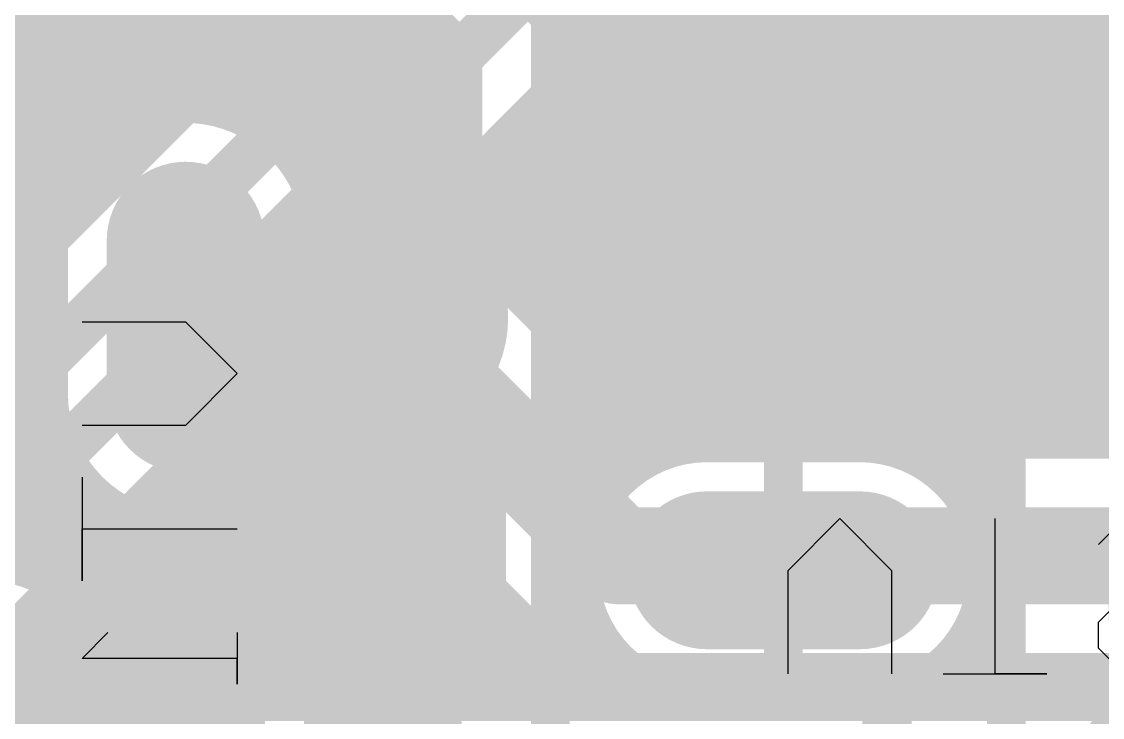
# Model space of a CAD drawing. Header units: millimetres. Extents: x 0.11 to 5.67, y 0.55 to 4.24.
# Drawn here: x 4.2195 to 4.4388, y 1.0745 to 1.2155 of the extents above; entities that cross this region are included whole.
import ezdxf

# ---------------------------------------------------------------- set-up
doc = ezdxf.new("R2010")
doc.units = ezdxf.units.MM
doc.header["$MEASUREMENT"] = 0
for name, color, linetype in [('BottomLayer', 5, 'Continuous'), ('BottomOverlay', 54, 'Continuous'), ('BottomPaste', 16, 'Continuous'), ('BottomSolder', 6, 'Continuous'), ('InternalPlane1', 76, 'Continuous'), ('InternalPlane2', 16, 'Continuous'), ('Mechanical3', 76, 'Continuous'), ('MultiLayer', 9, 'Continuous'), ('TopLayer', 1, 'Continuous'), ('ViaHoleLayer', 16, 'Continuous')]:
    doc.layers.add(name, color=color, linetype=linetype)

# ---------------------------------------------------------------- blocks, each defined once
blk = doc.blocks.new('SOT_23_123__B_56')
at = {"layer": 'BottomLayer', "const_width": 0.0280709}
for points in [[(0.0612519, 0.0413386), (0.0302677, 0.0413386)], [(-0.0297481, 0.0013386), (-0.0607323, 0.0013386)], [(0.0612519, -0.0386614), (0.0302677, -0.0386614)]]:
    blk.add_lwpolyline(points, dxfattribs=at)
at = {"layer": 'BottomLayer', "const_width": 0.0140354}
for points in [[(0.02325, 0.0413386, 1), (0.0372854, 0.0413386, 1)], [(0.0542342, 0.0413386, 1), (0.0682696, 0.0413386, 1)], [(-0.06775, 0.0013386, 1), (-0.0537146, 0.0013386, 1)], [(-0.0367658, 0.0013386, 1), (-0.0227304, 0.0013386, 1)], [(0.02325, -0.0386614, 1), (0.0372854, -0.0386614, 1)], [(0.0542342, -0.0386614, 1), (0.0682696, -0.0386614, 1)]]:
    blk.add_lwpolyline(points, format="xyb", close=True, dxfattribs=at)
at = {"layer": 'BottomOverlay', "const_width": 0.01}
for points in [[(0.0157598, 0.0613386), (-0.0242402, 0.0613386)], [(-0.0242402, 0.0313386), (-0.0242402, 0.0613386)], [(0.0257598, -0.0086614), (0.0257598, 0.0113386)], [(-0.0242402, -0.0586614), (-0.0242402, -0.0286614)], [(0.0157598, -0.0586614), (-0.0242402, -0.0586614)]]:
    blk.add_lwpolyline(points, dxfattribs=at)
at = {"layer": 'BottomOverlay', "const_width": 0.005}
for points in [[(-0.0267402, 0.0613386, 1), (-0.0217402, 0.0613386, 1)], [(-0.0267402, 0.0613386, 1), (-0.0217402, 0.0613386, 1)], [(0.0132598, 0.0613386, 1), (0.0182598, 0.0613386, 1)], [(-0.0267402, 0.0313386, 1), (-0.0217402, 0.0313386, 1)], [(0.0232598, 0.0113386, 1), (0.0282598, 0.0113386, 1)], [(0.0232598, -0.0086614, 1), (0.0282598, -0.0086614, 1)], [(-0.0267402, -0.0286614, 1), (-0.0217402, -0.0286614, 1)], [(-0.0267402, -0.0586614, 1), (-0.0217402, -0.0586614, 1)], [(-0.0267402, -0.0586614, 1), (-0.0217402, -0.0586614, 1)], [(0.0132598, -0.0586614, 1), (0.0182598, -0.0586614, 1)]]:
    blk.add_lwpolyline(points, format="xyb", close=True, dxfattribs=at)
at = {"layer": 'BottomPaste', "const_width": 0.0280709}
for points in [[(0.0612519, 0.0413386), (0.0302677, 0.0413386)], [(-0.0297481, 0.0013386), (-0.0607323, 0.0013386)], [(0.0612519, -0.0386614), (0.0302677, -0.0386614)]]:
    blk.add_lwpolyline(points, dxfattribs=at)
at = {"layer": 'BottomPaste', "const_width": 0.0140354}
for points in [[(0.02325, 0.0413386, 1), (0.0372854, 0.0413386, 1)], [(0.0542342, 0.0413386, 1), (0.0682696, 0.0413386, 1)], [(-0.06775, 0.0013386, 1), (-0.0537146, 0.0013386, 1)], [(-0.0367658, 0.0013386, 1), (-0.0227304, 0.0013386, 1)], [(0.02325, -0.0386614, 1), (0.0372854, -0.0386614, 1)], [(0.0542342, -0.0386614, 1), (0.0682696, -0.0386614, 1)]]:
    blk.add_lwpolyline(points, format="xyb", close=True, dxfattribs=at)
at = {"layer": 'BottomSolder', "const_width": 0.0320079}
for points in [[(0.0612519, 0.0413386), (0.0302677, 0.0413386)], [(-0.0297481, 0.0013386), (-0.0607323, 0.0013386)], [(0.0612519, -0.0386614), (0.0302677, -0.0386614)]]:
    blk.add_lwpolyline(points, dxfattribs=at)
at = {"layer": 'BottomSolder', "const_width": 0.0160039}
for points in [[(0.0222657, 0.0413386, 1), (0.0382697, 0.0413386, 1)], [(0.0532499, 0.0413386, 1), (0.0692539, 0.0413386, 1)], [(-0.0687343, 0.0013386, 1), (-0.0527303, 0.0013386, 1)], [(-0.0377501, 0.0013386, 1), (-0.0217461, 0.0013386, 1)], [(0.0222657, -0.0386614, 1), (0.0382697, -0.0386614, 1)], [(0.0532499, -0.0386614, 1), (0.0692539, -0.0386614, 1)]]:
    blk.add_lwpolyline(points, format="xyb", close=True, dxfattribs=at)
at = {"layer": 'Mechanical3'}
for p, q in [((-0.0442913, 0.0013157), (-0.033796, 0.011811)), ((-0.033796, 0.011811), (-0.0233007, 0.0013157)), ((-0.0023101, -0.0196749), (-0.0023101, 0.011811)), ((0.0186805, 0.011811), (0.0291758, 0.011811)), ((0.0291758, 0.011811), (0.0239282, 0.011811)), ((0.0239282, 0.011811), (0.0239282, -0.0196749)), ((0.0501665, 0.011811), (0.0449188, 0.0065633)), ((0.0606618, 0.011811), (0.0501665, 0.011811)), ((0.0659094, 0.0065633), (0.0606618, 0.011811)), ((0.0449188, 0.0065633), (0.0449188, -0.0144273)), ((0.0659094, -0.0144273), (0.0659094, 0.0065633)), ((-0.0442913, -0.0196749), (-0.0442913, 0.0013157)), ((-0.0233007, 0.0013157), (-0.0233007, -0.0196749)), ((0.0239282, -0.0196749), (0.0186805, -0.0144273)), ((0.0449188, -0.0144273), (0.0501665, -0.0196749)), ((0.0606618, -0.0196749), (0.0659094, -0.0144273)), ((-0.0128054, -0.0196749), (0.0081852, -0.0196749)), ((0.0081852, -0.0196749), (-0.0023101, -0.0196749)), ((0.0501665, -0.0196749), (0.0606618, -0.0196749))]:
    blk.add_line(p, q, dxfattribs=at)
blk = doc.blocks.new('SOT_23_123__B_57')
at = {"layer": 'BottomLayer', "const_width": 0.0280709}
for points in [[(0.0612519, 0.0413386), (0.0302677, 0.0413386)], [(-0.0297481, 0.0013386), (-0.0607323, 0.0013386)], [(0.0612519, -0.0386614), (0.0302677, -0.0386614)]]:
    blk.add_lwpolyline(points, dxfattribs=at)
at = {"layer": 'BottomLayer', "const_width": 0.0140354}
for points in [[(0.02325, 0.0413386, 1), (0.0372854, 0.0413386, 1)], [(0.0542342, 0.0413386, 1), (0.0682696, 0.0413386, 1)], [(-0.06775, 0.0013386, 1), (-0.0537146, 0.0013386, 1)], [(-0.0367658, 0.0013386, 1), (-0.0227304, 0.0013386, 1)], [(0.02325, -0.0386614, 1), (0.0372854, -0.0386614, 1)], [(0.0542342, -0.0386614, 1), (0.0682696, -0.0386614, 1)]]:
    blk.add_lwpolyline(points, format="xyb", close=True, dxfattribs=at)
at = {"layer": 'BottomOverlay', "const_width": 0.01}
for points in [[(-0.0242402, 0.0613386), (0.0157598, 0.0613386)], [(-0.0242402, 0.0313386), (-0.0242402, 0.0613386)], [(0.0257598, -0.0086614), (0.0257598, 0.0113386)], [(-0.0242402, -0.0586614), (-0.0242402, -0.0286614)], [(-0.0242402, -0.0586614), (0.0157598, -0.0586614)]]:
    blk.add_lwpolyline(points, dxfattribs=at)
at = {"layer": 'BottomOverlay', "const_width": 0.005}
for points in [[(-0.0267402, 0.0613386, 1), (-0.0217402, 0.0613386, 1)], [(-0.0267402, 0.0613386, 1), (-0.0217402, 0.0613386, 1)], [(0.0132598, 0.0613386, 1), (0.0182598, 0.0613386, 1)], [(-0.0267402, 0.0313386, 1), (-0.0217402, 0.0313386, 1)], [(0.0232598, 0.0113386, 1), (0.0282598, 0.0113386, 1)], [(0.0232598, -0.0086614, 1), (0.0282598, -0.0086614, 1)], [(-0.0267402, -0.0286614, 1), (-0.0217402, -0.0286614, 1)], [(-0.0267402, -0.0586614, 1), (-0.0217402, -0.0586614, 1)], [(-0.0267402, -0.0586614, 1), (-0.0217402, -0.0586614, 1)], [(0.0132598, -0.0586614, 1), (0.0182598, -0.0586614, 1)]]:
    blk.add_lwpolyline(points, format="xyb", close=True, dxfattribs=at)
at = {"layer": 'BottomPaste', "const_width": 0.0280709}
for points in [[(0.0612519, 0.0413386), (0.0302677, 0.0413386)], [(-0.0297481, 0.0013386), (-0.0607323, 0.0013386)], [(0.0612519, -0.0386614), (0.0302677, -0.0386614)]]:
    blk.add_lwpolyline(points, dxfattribs=at)
at = {"layer": 'BottomPaste', "const_width": 0.0140354}
for points in [[(0.02325, 0.0413386, 1), (0.0372854, 0.0413386, 1)], [(0.0542342, 0.0413386, 1), (0.0682696, 0.0413386, 1)], [(-0.06775, 0.0013386, 1), (-0.0537146, 0.0013386, 1)], [(-0.0367658, 0.0013386, 1), (-0.0227304, 0.0013386, 1)], [(0.02325, -0.0386614, 1), (0.0372854, -0.0386614, 1)], [(0.0542342, -0.0386614, 1), (0.0682696, -0.0386614, 1)]]:
    blk.add_lwpolyline(points, format="xyb", close=True, dxfattribs=at)
at = {"layer": 'BottomSolder', "const_width": 0.0320079}
for points in [[(0.0612519, 0.0413386), (0.0302677, 0.0413386)], [(-0.0297481, 0.0013386), (-0.0607323, 0.0013386)], [(0.0612519, -0.0386614), (0.0302677, -0.0386614)]]:
    blk.add_lwpolyline(points, dxfattribs=at)
at = {"layer": 'BottomSolder', "const_width": 0.0160039}
for points in [[(0.0222657, 0.0413386, 1), (0.0382697, 0.0413386, 1)], [(0.0532499, 0.0413386, 1), (0.0692539, 0.0413386, 1)], [(-0.0687343, 0.0013386, 1), (-0.0527303, 0.0013386, 1)], [(-0.0377501, 0.0013386, 1), (-0.0217461, 0.0013386, 1)], [(0.0222657, -0.0386614, 1), (0.0382697, -0.0386614, 1)], [(0.0532499, -0.0386614, 1), (0.0692539, -0.0386614, 1)]]:
    blk.add_lwpolyline(points, format="xyb", close=True, dxfattribs=at)
at = {"layer": 'Mechanical3'}
for p, q in [((-0.0442913, 0.0013157), (-0.033796, 0.011811)), ((-0.033796, 0.011811), (-0.0233007, 0.0013157)), ((-0.0023101, -0.0196749), (-0.0023101, 0.011811)), ((0.0186805, 0.0065633), (0.0239282, 0.011811)), ((0.0239282, 0.011811), (0.0344235, 0.011811)), ((0.0344235, 0.011811), (0.0396711, 0.0065633)), ((0.0396711, 0.0065633), (0.0396711, -0.0144273)), ((-0.0442913, -0.0196749), (-0.0442913, 0.0013157)), ((-0.0233007, 0.0013157), (-0.0233007, -0.0196749)), ((0.0186805, -0.0091796), (0.0239282, -0.003932)), ((0.0239282, -0.003932), (0.0396711, -0.003932)), ((0.0186805, -0.0144273), (0.0186805, -0.0091796)), ((0.0239282, -0.0196749), (0.0186805, -0.0144273)), ((0.0396711, -0.0144273), (0.0344235, -0.0196749)), ((-0.0128054, -0.0196749), (0.0081852, -0.0196749)), ((0.0081852, -0.0196749), (-0.0023101, -0.0196749)), ((0.0344235, -0.0196749), (0.0239282, -0.0196749))]:
    blk.add_line(p, q, dxfattribs=at)

msp = doc.modelspace()

# ---------------------------------------------------------------- linework, layer by layer
at = {"layer": 'BottomLayer'}
for points, const_width in [([(4.2854331, 1.2578739), (4.3267716, 1.2165354)], 0.007874), ([(4.2729056, 1.2453464), (4.3090551, 1.2091969)], 0.007874), ([(4.0256222, 1.2194841), (4.2987679, 1.2194841)], 0.007874), ([(4.3238229, 1.2194841), (4.4665354, 1.2194841)], 0.007874), ([(4.3267716, 1.0570866), (4.3267716, 1.2165354)], 0.007874), ([(4.0269431, 1.2116101), (4.3066419, 1.2116101)], 0.007874), ([(4.3267716, 1.2116101), (4.4665354, 1.2116101)], 0.007874), ([(4.3090551, 1.1748742), (4.3090551, 1.2091969)], 0.007874), ([(4.0267561, 1.2037361), (4.3090551, 1.2037361)], 0.007874), ([(4.3267716, 1.2037361), (4.4665354, 1.2037361)], 0.007874), ([(4.4343542, 1.167622), (4.4665354, 1.1998032)], 0.007874), ([(4.0250399, 1.1958621), (4.2400523, 1.1958621)], 0.007874), ([(4.2655383, 1.1958621), (4.3090551, 1.1958621)], 0.007874), ([(4.3267716, 1.1958621), (4.4625943, 1.1958621)], 0.007874), ([(4.0215787, 1.1879881), (4.2306652, 1.1879881)], 0.007874), ([(4.2749254, 1.1879881), (4.3090551, 1.1879881)], 0.007874), ([(4.3267716, 1.1879881), (4.4547203, 1.1879881)], 0.007874), ([(4.0157847, 1.1801141), (4.2264685, 1.1801141)], 0.007874), ([(4.2791221, 1.1801141), (4.28528, 1.1801141)], 0.007874), ([(4.2993656, 1.1801141), (4.3090551, 1.1801141)], 0.007874), ([(4.3267716, 1.1801141), (4.4468463, 1.1801141)], 0.007874), ([(4.279416, 1.1792008), (4.2826427, 1.1792008)], 0.007874), ([(4.0057703, 1.1722401), (4.2250022, 1.1722401)], 0.007874), ([(4.2249803, 1.1401536), (4.2249803, 1.1711378)], 0.007874), ([(4.3267716, 1.1722401), (4.4389723, 1.1722401)], 0.007874), ([(3.9477998, 1.1643661), (4.2249803, 1.1643661)], 0.007874), ([(4.3267716, 1.1643661), (4.4302651, 1.1643661)], 0.007874), ([(4.2527953, 1.1556457), (4.2528622, 1.1555788)], 0.019685), ([(4.2528622, 1.1555788), (4.2922558, 1.1555788)], 0.019685), ([(4.2922558, 1.1555788), (4.2923228, 1.1555118)], 0.019685), ([(4.4192913, 1.1525591), (4.4262678, 1.1595356)], 0.007874), ([(3.9478348, 1.1564921), (4.2249803, 1.1564921)], 0.007874), ([(4.3267716, 1.1564921), (4.4232243, 1.1564921)], 0.007874), ([(4.4192913, 1.0521653), (4.4192913, 1.1525591)], 0.007874), ([(3.9478348, 1.1486181), (4.2249803, 1.1486181)], 0.007874), ([(4.3267716, 1.1486181), (4.4192913, 1.1486181)], 0.007874), ([(3.9478348, 1.1407441), (4.2249803, 1.1407441)], 0.007874), ([(4.3267716, 1.1407441), (4.4192913, 1.1407441)], 0.007874), ([(4.3090551, 1.1027053), (4.3090551, 1.1361494)], 0.007874), ([(3.9478348, 1.1328701), (4.2259508, 1.1328701)], 0.007874), ([(4.3042487, 1.1328701), (4.3090551, 1.1328701)], 0.007874), ([(4.3267716, 1.1328701), (4.4192913, 1.1328701)], 0.007874), ([(4.3585591, 1.1301772), (4.3895433, 1.1301772)], 0.007874), ([(4.3740512, 1.1043307), (4.3740512, 1.1262401)], 0.007874), ([(3.9476424, 1.1249961), (4.2294731, 1.1249961)], 0.007874), ([(4.2761175, 1.1249961), (4.3090551, 1.1249961)], 0.007874), ([(4.3267716, 1.1249961), (4.3430355, 1.1249961)], 0.007874), ([(4.4050669, 1.1249961), (4.4192913, 1.1249961)], 0.007874), ([(3.9456933, 1.1171221), (4.2371997, 1.1171221)], 0.007874), ([(4.2683909, 1.1171221), (4.3090551, 1.1171221)], 0.007874), ([(4.3267716, 1.1171221), (4.3360998, 1.1171221)], 0.007874), ([(4.4120026, 1.1171221), (4.4192913, 1.1171221)], 0.007874), ([(3.9411768, 1.1092481), (4.3090551, 1.1092481)], 0.007874), ([(4.3267716, 1.1092481), (4.3331847, 1.1092481)], 0.007874), ([(4.4149177, 1.1092481), (4.4192913, 1.1092481)], 0.007874), ([(4.3366497, 1.1043307), (4.3740512, 1.1043307)], 0.007874), ([(4.3740512, 1.1043307), (4.4114527, 1.1043307)], 0.007874), ([(4.3740512, 1.0824213), (4.3740512, 1.1043307)], 0.007874), ([(4.2275283, 1.1013741), (4.2748316, 1.1013741)], 0.007874), ([(4.3267716, 1.1013741), (4.3328823, 1.1013741)], 0.007874), ([(4.4152201, 1.1013741), (4.4192913, 1.1013741)], 0.007874), ([(4.2349197, 1.0935001), (4.2684002, 1.0935001)], 0.007874), ([(4.3267716, 1.0935001), (4.3350913, 1.0935001)], 0.007874), ([(4.4130111, 1.0935001), (4.4192913, 1.0935001)], 0.007874), ([(4.2380524, 1.0856261), (4.2655271, 1.0856261)], 0.007874), ([(4.3267716, 1.0856261), (4.3407215, 1.0856261)], 0.007874), ([(4.4073809, 1.0856261), (4.4192913, 1.0856261)], 0.007874), ([(4.2386418, 1.0491536), (4.2386418, 1.0801378)], 0.007874), ([(4.2649803, 1.0491536), (4.2649803, 1.0801378)], 0.007874), ([(4.2386418, 1.0777521), (4.2649803, 1.0777521)], 0.007874), ([(4.3267716, 1.0777521), (4.4192913, 1.0777521)], 0.007874), ([(4.3585591, 1.0784842), (4.3895433, 1.0784842)], 0.007874)]:
    msp.add_lwpolyline(points, dxfattribs=dict(at, const_width=const_width))
for points, const_width in [([(4.2967994, 1.2194841, 1), (4.3007364, 1.2194841, 1)], 0.003937), ([(4.3218544, 1.2194841, 1), (4.3257914, 1.2194841, 1)], 0.003937), ([(4.3248031, 1.2165354, 1), (4.3287401, 1.2165354, 1)], 0.003937), ([(4.3248031, 1.2165354, 1), (4.3287401, 1.2165354, 1)], 0.003937), ([(4.3046734, 1.2116101, 1), (4.3086104, 1.2116101, 1)], 0.003937), ([(4.3248031, 1.2116101, 1), (4.3287401, 1.2116101, 1)], 0.003937), ([(4.3070866, 1.2091969, 1), (4.3110236, 1.2091969, 1)], 0.003937), ([(4.3070866, 1.2091969, 1), (4.3110236, 1.2091969, 1)], 0.003937), ([(4.3070866, 1.2037361, 1), (4.3110236, 1.2037361, 1)], 0.003937), ([(4.3248031, 1.2037361, 1), (4.3287401, 1.2037361, 1)], 0.003937), ([(4.2380838, 1.1958621, 1), (4.2420208, 1.1958621, 1)], 0.003937), ([(4.2635698, 1.1958621, 1), (4.2675068, 1.1958621, 1)], 0.003937), ([(4.3070866, 1.1958621, 1), (4.3110236, 1.1958621, 1)], 0.003937), ([(4.3248031, 1.1958621, 1), (4.3287401, 1.1958621, 1)], 0.003937), ([(4.2286967, 1.1879881, 1), (4.2326337, 1.1879881, 1)], 0.003937), ([(4.2729569, 1.1879881, 1), (4.2768939, 1.1879881, 1)], 0.003937), ([(4.3070866, 1.1879881, 1), (4.3110236, 1.1879881, 1)], 0.003937), ([(4.3248031, 1.1879881, 1), (4.3287401, 1.1879881, 1)], 0.003937), ([(4.2245, 1.1801141, 1), (4.228437, 1.1801141, 1)], 0.003937), ([(4.2771536, 1.1801141, 1), (4.2810906, 1.1801141, 1)], 0.003937), ([(4.2833115, 1.1801141, 1), (4.2872485, 1.1801141, 1)], 0.003937), ([(4.2973971, 1.1801141, 1), (4.3013341, 1.1801141, 1)], 0.003937), ([(4.3070866, 1.1801141, 1), (4.3110236, 1.1801141, 1)], 0.003937), ([(4.3248031, 1.1801141, 1), (4.3287401, 1.1801141, 1)], 0.003937), ([(4.2774475, 1.1792008, 1), (4.2813845, 1.1792008, 1)], 0.003937), ([(4.2774475, 1.1792008, 1), (4.2813845, 1.1792008, 1)], 0.003937), ([(4.2806742, 1.1792008, 1), (4.2846112, 1.1792008, 1)], 0.003937), ([(4.2806742, 1.1792008, 1), (4.2846112, 1.1792008, 1)], 0.003937), ([(4.3070866, 1.1748742, 1), (4.3110236, 1.1748742, 1)], 0.003937), ([(4.3070866, 1.1748742, 1), (4.3110236, 1.1748742, 1)], 0.003937), ([(4.2230118, 1.1711378, 1), (4.2269488, 1.1711378, 1)], 0.003937), ([(4.2230118, 1.1711378, 1), (4.2269488, 1.1711378, 1)], 0.003937), ([(4.2230337, 1.1722401, 1), (4.2269707, 1.1722401, 1)], 0.003937), ([(4.3248031, 1.1722401, 1), (4.3287401, 1.1722401, 1)], 0.003937), ([(4.4370038, 1.1722401, 1), (4.4409408, 1.1722401, 1)], 0.003937), ([(4.4323857, 1.167622, 1), (4.4363227, 1.167622, 1)], 0.003937), ([(4.4323857, 1.167622, 1), (4.4363227, 1.167622, 1)], 0.003937), ([(4.2230118, 1.1643661, 1), (4.2269488, 1.1643661, 1)], 0.003937), ([(4.2864173, 1.1555118, 1), (4.2982283, 1.1555118, 1)], 0.011811), ([(4.3248031, 1.1643661, 1), (4.3287401, 1.1643661, 1)], 0.003937), ([(4.4282966, 1.1643661, 1), (4.4322336, 1.1643661, 1)], 0.003937), ([(4.2478741, 1.1556457, 1), (4.2577165, 1.1556457, 1)], 0.0098425), ([(4.247941, 1.1555788, 1), (4.2577834, 1.1555788, 1)], 0.0098425), ([(4.247941, 1.1555788, 1), (4.2577834, 1.1555788, 1)], 0.0098425), ([(4.2873346, 1.1555788, 1), (4.297177, 1.1555788, 1)], 0.0098425), ([(4.2873346, 1.1555788, 1), (4.297177, 1.1555788, 1)], 0.0098425), ([(4.2874016, 1.1555118, 1), (4.297244, 1.1555118, 1)], 0.0098425), ([(4.4242993, 1.1595356, 1), (4.4282363, 1.1595356, 1)], 0.003937), ([(4.4242993, 1.1595356, 1), (4.4282363, 1.1595356, 1)], 0.003937), ([(4.2230118, 1.1564921, 1), (4.2269488, 1.1564921, 1)], 0.003937), ([(4.3248031, 1.1564921, 1), (4.3287401, 1.1564921, 1)], 0.003937), ([(4.4212558, 1.1564921, 1), (4.4251928, 1.1564921, 1)], 0.003937), ([(4.4173228, 1.1525591, 1), (4.4212598, 1.1525591, 1)], 0.003937), ([(4.4173228, 1.1525591, 1), (4.4212598, 1.1525591, 1)], 0.003937), ([(4.2230118, 1.1486181, 1), (4.2269488, 1.1486181, 1)], 0.003937), ([(4.3248031, 1.1486181, 1), (4.3287401, 1.1486181, 1)], 0.003937), ([(4.4173228, 1.1486181, 1), (4.4212598, 1.1486181, 1)], 0.003937), ([(4.2230118, 1.1407441, 1), (4.2269488, 1.1407441, 1)], 0.003937), ([(4.3248031, 1.1407441, 1), (4.3287401, 1.1407441, 1)], 0.003937), ([(4.4173228, 1.1407441, 1), (4.4212598, 1.1407441, 1)], 0.003937), ([(4.2230118, 1.1401536, 1), (4.2269488, 1.1401536, 1)], 0.003937), ([(4.2230118, 1.1401536, 1), (4.2269488, 1.1401536, 1)], 0.003937), ([(4.3070866, 1.1361494, 1), (4.3110236, 1.1361494, 1)], 0.003937), ([(4.3070866, 1.1361494, 1), (4.3110236, 1.1361494, 1)], 0.003937), ([(4.2239823, 1.1328701, 1), (4.2279193, 1.1328701, 1)], 0.003937), ([(4.2774066, 1.1319568, 1), (4.2813436, 1.1319568, 1)], 0.003937), ([(4.2803525, 1.1319568, 1), (4.2842895, 1.1319568, 1)], 0.003937), ([(4.3022802, 1.1328701, 1), (4.3062172, 1.1328701, 1)], 0.003937), ([(4.3070866, 1.1328701, 1), (4.3110236, 1.1328701, 1)], 0.003937), ([(4.3248031, 1.1328701, 1), (4.3287401, 1.1328701, 1)], 0.003937), ([(4.4173228, 1.1328701, 1), (4.4212598, 1.1328701, 1)], 0.003937), ([(4.3565906, 1.1301772, 1), (4.3605276, 1.1301772, 1)], 0.003937), ([(4.3565906, 1.1301772, 1), (4.3605276, 1.1301772, 1)], 0.003937), ([(4.3875748, 1.1301772, 1), (4.3915118, 1.1301772, 1)], 0.003937), ([(4.3875748, 1.1301772, 1), (4.3915118, 1.1301772, 1)], 0.003937), ([(4.3720827, 1.1262401, 1), (4.3760197, 1.1262401, 1)], 0.003937), ([(4.2275046, 1.1249961, 1), (4.2314416, 1.1249961, 1)], 0.003937), ([(4.274149, 1.1249961, 1), (4.278086, 1.1249961, 1)], 0.003937), ([(4.3070866, 1.1249961, 1), (4.3110236, 1.1249961, 1)], 0.003937), ([(4.3248031, 1.1249961, 1), (4.3287401, 1.1249961, 1)], 0.003937), ([(4.341067, 1.1249961, 1), (4.345004, 1.1249961, 1)], 0.003937), ([(4.4030984, 1.1249961, 1), (4.4070354, 1.1249961, 1)], 0.003937), ([(4.4173228, 1.1249961, 1), (4.4212598, 1.1249961, 1)], 0.003937), ([(4.2352312, 1.1171221, 1), (4.2391682, 1.1171221, 1)], 0.003937), ([(4.2664224, 1.1171221, 1), (4.2703594, 1.1171221, 1)], 0.003937), ([(4.3070866, 1.1171221, 1), (4.3110236, 1.1171221, 1)], 0.003937), ([(4.3248031, 1.1171221, 1), (4.3287401, 1.1171221, 1)], 0.003937), ([(4.3341313, 1.1171221, 1), (4.3380683, 1.1171221, 1)], 0.003937), ([(4.4100341, 1.1171221, 1), (4.4139711, 1.1171221, 1)], 0.003937), ([(4.4173228, 1.1171221, 1), (4.4212598, 1.1171221, 1)], 0.003937), ([(4.3070866, 1.1092481, 1), (4.3110236, 1.1092481, 1)], 0.003937), ([(4.3248031, 1.1092481, 1), (4.3287401, 1.1092481, 1)], 0.003937), ([(4.3312162, 1.1092481, 1), (4.3351532, 1.1092481, 1)], 0.003937), ([(4.4129492, 1.1092481, 1), (4.4168862, 1.1092481, 1)], 0.003937), ([(4.4173228, 1.1092481, 1), (4.4212598, 1.1092481, 1)], 0.003937), ([(4.3346812, 1.1043307, 1), (4.3386182, 1.1043307, 1)], 0.003937), ([(4.3720827, 1.1043307, 1), (4.3760197, 1.1043307, 1)], 0.003937), ([(4.3720827, 1.1043307, 1), (4.3760197, 1.1043307, 1)], 0.003937), ([(4.3720827, 1.1043307, 1), (4.3760197, 1.1043307, 1)], 0.003937), ([(4.3720827, 1.1043307, 1), (4.3760197, 1.1043307, 1)], 0.003937), ([(4.4094842, 1.1043307, 1), (4.4134212, 1.1043307, 1)], 0.003937), ([(4.4134213, 1.1043307, 1), (4.4173583, 1.1043307, 1)], 0.003937), ([(4.4134213, 1.1043307, 1), (4.4173583, 1.1043307, 1)], 0.003937), ([(4.2255598, 1.1013741, 1), (4.2294968, 1.1013741, 1)], 0.003937), ([(4.2728631, 1.1013741, 1), (4.2768001, 1.1013741, 1)], 0.003937), ([(4.3070866, 1.1027053, 1), (4.3110236, 1.1027053, 1)], 0.003937), ([(4.3070866, 1.1027053, 1), (4.3110236, 1.1027053, 1)], 0.003937), ([(4.3248031, 1.1013741, 1), (4.3287401, 1.1013741, 1)], 0.003937), ([(4.3309138, 1.1013741, 1), (4.3348508, 1.1013741, 1)], 0.003937), ([(4.4132516, 1.1013741, 1), (4.4171886, 1.1013741, 1)], 0.003937), ([(4.4173228, 1.1013741, 1), (4.4212598, 1.1013741, 1)], 0.003937), ([(4.2329512, 1.0935001, 1), (4.2368882, 1.0935001, 1)], 0.003937), ([(4.2664317, 1.0935001, 1), (4.2703687, 1.0935001, 1)], 0.003937), ([(4.3248031, 1.0935001, 1), (4.3287401, 1.0935001, 1)], 0.003937), ([(4.3331228, 1.0935001, 1), (4.3370598, 1.0935001, 1)], 0.003937), ([(4.4110426, 1.0935001, 1), (4.4149796, 1.0935001, 1)], 0.003937), ([(4.4173228, 1.0935001, 1), (4.4212598, 1.0935001, 1)], 0.003937), ([(4.2360839, 1.0856261, 1), (4.2400209, 1.0856261, 1)], 0.003937), ([(4.2635586, 1.0856261, 1), (4.2674956, 1.0856261, 1)], 0.003937), ([(4.3248031, 1.0856261, 1), (4.3287401, 1.0856261, 1)], 0.003937), ([(4.338753, 1.0856261, 1), (4.34269, 1.0856261, 1)], 0.003937), ([(4.4054124, 1.0856261, 1), (4.4093494, 1.0856261, 1)], 0.003937), ([(4.4173228, 1.0856261, 1), (4.4212598, 1.0856261, 1)], 0.003937), ([(4.3720827, 1.0824213, 1), (4.3760197, 1.0824213, 1)], 0.003937), ([(4.2366733, 1.0801378, 1), (4.2406103, 1.0801378, 1)], 0.003937), ([(4.2366733, 1.0801378, 1), (4.2406103, 1.0801378, 1)], 0.003937), ([(4.2630118, 1.0801378, 1), (4.2669488, 1.0801378, 1)], 0.003937), ([(4.2630118, 1.0801378, 1), (4.2669488, 1.0801378, 1)], 0.003937), ([(4.2366733, 1.0777521, 1), (4.2406103, 1.0777521, 1)], 0.003937), ([(4.2630118, 1.0777521, 1), (4.2669488, 1.0777521, 1)], 0.003937), ([(4.3248031, 1.0777521, 1), (4.3287401, 1.0777521, 1)], 0.003937), ([(4.3565906, 1.0784842, 1), (4.3605276, 1.0784842, 1)], 0.003937), ([(4.3565906, 1.0784842, 1), (4.3605276, 1.0784842, 1)], 0.003937), ([(4.3875748, 1.0784842, 1), (4.3915118, 1.0784842, 1)], 0.003937), ([(4.3875748, 1.0784842, 1), (4.3915118, 1.0784842, 1)], 0.003937), ([(4.4173228, 1.0777521, 1), (4.4212598, 1.0777521, 1)], 0.003937), ([(4.2372047, 1.0629921, 1), (4.2490157, 1.0629921, 1)], 0.011811)]:
    msp.add_lwpolyline(points, format="xyb", close=True, dxfattribs=dict(at, const_width=const_width))
at = {"layer": 'BottomLayer', "const_width": 0.007874}
for points in [[(4.2249803, 1.1711378, -0.8627905250841035), (4.279416, 1.1792008)], [(4.2826427, 1.1792008, -0.2823069271963904), (4.3090551, 1.1748742)], [(4.4262678, 1.1595356, -0.1038957654066083), (4.4343542, 1.167622)], [(4.2793751, 1.1319568, -0.8605993025297385), (4.2249803, 1.1401536)], [(4.3090551, 1.1361494, -0.2859858606660851), (4.282321, 1.1319568)], [(4.3585591, 1.0784842, -0.9999999999999999), (4.3585591, 1.1301772)], [(4.3895433, 1.1301772, -0.4142135623730951), (4.4153898, 1.1043307)], [(4.2649803, 1.0801378, -0.611436682462973), (4.3090551, 1.1027053)], [(4.1869488, 1.0801378, -0.9999999999999999), (4.2386418, 1.0801378)], [(4.4153898, 1.1043307, -0.4142135623730951), (4.3895433, 1.0784842)]]:
    msp.add_lwpolyline(points, format="xyb", dxfattribs=at)
at = {"layer": 'InternalPlane1', "const_width": 0.0259055}
msp.add_lwpolyline([(4.2793701, 1.1555118, 1), (4.3052755, 1.1555118, 1)], format="xyb", close=True, dxfattribs=at)
at = {"layer": 'InternalPlane2', "const_width": 0.0259055}
for points in [[(4.2793701, 1.1555118, 1), (4.3052755, 1.1555118, 1)], [(4.2301575, 1.0629921, 1), (4.2560629, 1.0629921, 1)]]:
    msp.add_lwpolyline(points, format="xyb", close=True, dxfattribs=at)
at = {"layer": 'MultiLayer', "const_width": 0.011811}
for points in [[(4.2864173, 1.1555118, 1), (4.2982283, 1.1555118, 1)], [(4.2372047, 1.0629921, 1), (4.2490157, 1.0629921, 1)]]:
    msp.add_lwpolyline(points, format="xyb", close=True, dxfattribs=at)
at = {"layer": 'TopLayer'}
for points, const_width in [([(4.1656869, 1.0659449), (4.8523622, 1.7526202)], 0.0098425), ([(4.1518255, 1.0994095), (4.7992126, 1.7467966)], 0.0098425), ([(4.1591639, 1.0816929), (4.8238189, 1.7463479)], 0.0098425), ([(4.1453025, 1.1151575), (4.7726378, 1.7424928)], 0.0098425), ([(4.1387795, 1.1309055), (4.7411418, 1.7332678)], 0.0098425), ([(4.3043099, 1.1781211), (4.7800448, 1.653856)], 0.007874), ([(4.3456729, 1.2194841), (4.7795276, 1.2194841)], 0.007874), ([(4.3377989, 1.2116101), (4.7795276, 1.2116101)], 0.007874), ([(4.3299249, 1.2037361), (4.7795276, 1.2037361)], 0.007874), ([(4.3220509, 1.1958621), (4.7795276, 1.1958621)], 0.007874), ([(4.3141769, 1.1879881), (4.7795276, 1.1879881)], 0.007874), ([(4.3063029, 1.1801141), (4.7795276, 1.1801141)], 0.007874), ([(4.3116887, 1.1722401), (4.7795276, 1.1722401)], 0.007874), ([(4.3159857, 1.1652555), (4.3503357, 1.1309055)], 0.007874), ([(4.3168751, 1.1643661), (4.7795276, 1.1643661)], 0.007874), ([(4.2923228, 1.1555118), (4.3405511, 1.1072835)], 0.019685), ([(4.3247491, 1.1564921), (4.7795276, 1.1564921)], 0.007874), ([(4.3326231, 1.1486181), (4.7805422, 1.1486181)], 0.007874), ([(4.1789103, 1.0527215), (4.2697135, 1.1435247)], 0.007874), ([(4.2669329, 1.1407441), (4.2714233, 1.1407441)], 0.007874), ([(4.3404971, 1.1407441), (4.7859726, 1.1407441)], 0.007874), ([(4.2590589, 1.1328701), (4.2803969, 1.1328701)], 0.007874), ([(4.2825791, 1.1318489), (4.3238478, 1.0905802)], 0.007874), ([(4.3483711, 1.1328701), (4.4651044, 1.1328701)], 0.007874), ([(4.3503357, 1.1309055), (4.4557087, 1.1309055)], 0.007874), ([(4.2511849, 1.1249961), (4.2894319, 1.1249961)], 0.007874), ([(4.2433109, 1.1171221), (4.2973059, 1.1171221)], 0.007874), ([(4.3405511, 1.1072835), (4.4655512, 1.1072835)], 0.019685), ([(4.2354369, 1.1092481), (4.3051799, 1.1092481)], 0.007874), ([(4.2275629, 1.1013741), (4.3130539, 1.1013741)], 0.007874), ([(4.2196889, 1.0935001), (4.3209279, 1.0935001)], 0.007874), ([(4.2118149, 1.0856261), (4.3311195, 1.0856261)], 0.007874), ([(4.3405511, 1.0836615), (4.4557087, 1.0836615)], 0.007874), ([(4.2039409, 1.0777521), (4.606811, 1.0777521)], 0.007874)]:
    msp.add_lwpolyline(points, dxfattribs=dict(at, const_width=const_width))
for points, const_width in [([(4.3437044, 1.2194841, 1), (4.3476414, 1.2194841, 1)], 0.003937), ([(4.3358304, 1.2116101, 1), (4.3397674, 1.2116101, 1)], 0.003937), ([(4.3279564, 1.2037361, 1), (4.3318934, 1.2037361, 1)], 0.003937), ([(4.3200824, 1.1958621, 1), (4.3240194, 1.1958621, 1)], 0.003937), ([(4.3122084, 1.1879881, 1), (4.3161454, 1.1879881, 1)], 0.003937), ([(4.3043344, 1.1801141, 1), (4.3082714, 1.1801141, 1)], 0.003937), ([(4.3023414, 1.1781211, 1), (4.3062784, 1.1781211, 1)], 0.003937), ([(4.3023414, 1.1781211, 1), (4.3062784, 1.1781211, 1)], 0.003937), ([(4.3097202, 1.1722401, 1), (4.3136572, 1.1722401, 1)], 0.003937), ([(4.3140172, 1.1652555, 1), (4.3179542, 1.1652555, 1)], 0.003937), ([(4.3140172, 1.1652555, 1), (4.3179542, 1.1652555, 1)], 0.003937), ([(4.2864173, 1.1555118, 1), (4.2982283, 1.1555118, 1)], 0.011811), ([(4.3149066, 1.1643661, 1), (4.3188436, 1.1643661, 1)], 0.003937), ([(4.2874016, 1.1555118, 1), (4.297244, 1.1555118, 1)], 0.0098425), ([(4.3227806, 1.1564921, 1), (4.3267176, 1.1564921, 1)], 0.003937), ([(4.3306546, 1.1486181, 1), (4.3345916, 1.1486181, 1)], 0.003937), ([(4.267745, 1.1435247, 1), (4.271682, 1.1435247, 1)], 0.003937), ([(4.267745, 1.1435247, 1), (4.271682, 1.1435247, 1)], 0.003937), ([(4.2649644, 1.1407441, 1), (4.2689014, 1.1407441, 1)], 0.003937), ([(4.2694548, 1.1407441, 1), (4.2733918, 1.1407441, 1)], 0.003937), ([(4.3385286, 1.1407441, 1), (4.3424656, 1.1407441, 1)], 0.003937), ([(4.2570904, 1.1328701, 1), (4.2610274, 1.1328701, 1)], 0.003937), ([(4.2784284, 1.1328701, 1), (4.2823654, 1.1328701, 1)], 0.003937), ([(4.2806106, 1.1318489, 1), (4.2845476, 1.1318489, 1)], 0.003937), ([(4.2806106, 1.1318489, 1), (4.2845476, 1.1318489, 1)], 0.003937), ([(4.3464026, 1.1328701, 1), (4.3503396, 1.1328701, 1)], 0.003937), ([(4.3483672, 1.1309055, 1), (4.3523042, 1.1309055, 1)], 0.003937), ([(4.3483672, 1.1309055, 1), (4.3523042, 1.1309055, 1)], 0.003937), ([(4.2492164, 1.1249961, 1), (4.2531534, 1.1249961, 1)], 0.003937), ([(4.2874634, 1.1249961, 1), (4.2914004, 1.1249961, 1)], 0.003937), ([(4.2413424, 1.1171221, 1), (4.2452794, 1.1171221, 1)], 0.003937), ([(4.2953374, 1.1171221, 1), (4.2992744, 1.1171221, 1)], 0.003937), ([(4.3356299, 1.1072835, 1), (4.3454723, 1.1072835, 1)], 0.0098425), ([(4.3356299, 1.1072835, 1), (4.3454723, 1.1072835, 1)], 0.0098425), ([(4.2334684, 1.1092481, 1), (4.2374054, 1.1092481, 1)], 0.003937), ([(4.3032114, 1.1092481, 1), (4.3071484, 1.1092481, 1)], 0.003937), ([(4.2255944, 1.1013741, 1), (4.2295314, 1.1013741, 1)], 0.003937), ([(4.3110854, 1.1013741, 1), (4.3150224, 1.1013741, 1)], 0.003937), ([(4.2177204, 1.0935001, 1), (4.2216574, 1.0935001, 1)], 0.003937), ([(4.3189594, 1.0935001, 1), (4.3228964, 1.0935001, 1)], 0.003937), ([(4.3218793, 1.0905802, 1), (4.3258163, 1.0905802, 1)], 0.003937), ([(4.3218793, 1.0905802, 1), (4.3258163, 1.0905802, 1)], 0.003937), ([(4.3218793, 1.0905802, 1), (4.3258163, 1.0905802, 1)], 0.003937), ([(4.329151, 1.0856261, 1), (4.333088, 1.0856261, 1)], 0.003937), ([(4.3385826, 1.0836615, 1), (4.3425196, 1.0836615, 1)], 0.003937), ([(4.3385826, 1.0836615, 1), (4.3425196, 1.0836615, 1)], 0.003937), ([(4.3385826, 1.0836615, 1), (4.3425196, 1.0836615, 1)], 0.003937), ([(4.2372047, 1.0629921, 1), (4.2490157, 1.0629921, 1)], 0.011811)]:
    msp.add_lwpolyline(points, format="xyb", close=True, dxfattribs=dict(at, const_width=const_width))
at = {"layer": 'TopLayer', "const_width": 0.007874}
for points in [[(4.3043099, 1.1781211, -0.1749227049298854), (4.3159857, 1.1652555)], [(4.2825791, 1.1318489, -0.1749227049298875), (4.2697135, 1.1435247)], [(4.3405511, 1.0836615, -0.198912367379658), (4.3238478, 1.0905802)], [(4.3405511, 1.0836615, -0.198912367379658), (4.3238478, 1.0905802)]]:
    msp.add_lwpolyline(points, format="xyb", dxfattribs=at)
at = {"layer": 'ViaHoleLayer', "const_width": 0.0059055}
msp.add_lwpolyline([(4.2893701, 1.1555118, 1), (4.2952755, 1.1555118, 1)], format="xyb", close=True, dxfattribs=at)

# ---------------------------------------------------------------- block references
for name, p, rotation in [('SOT_23_123__B_56', (4.2514567, 1.1104055), 270), ('SOT_23_123__B_57', (4.4192914, 1.1029921), 360)]:
    msp.add_blockref(name, p, dxfattribs=dict(rotation=rotation))

doc.saveas('drawing.dxf')
